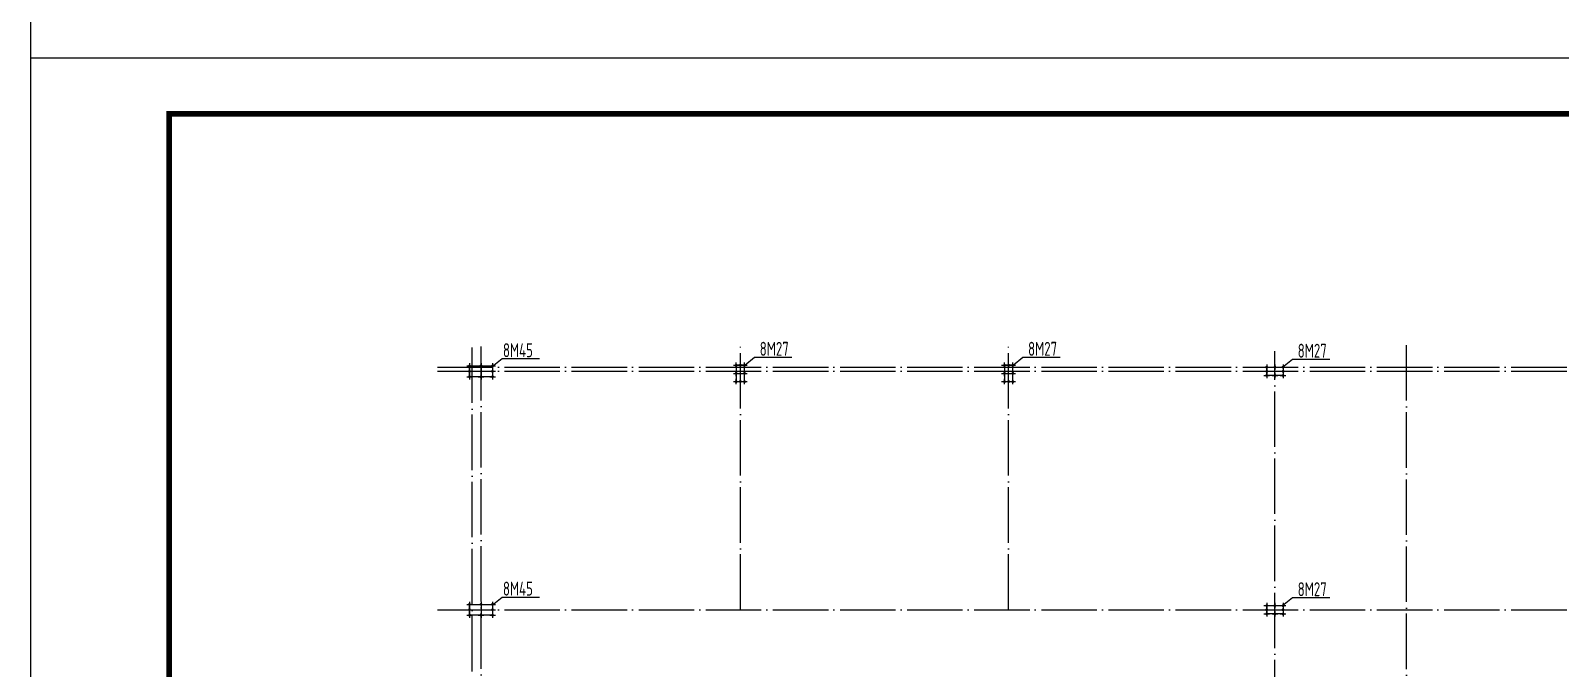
# Model space of a CAD drawing. Extents: x 69728788 to 150676229, y 15322671 to 43663798.
# Drawn here: x 75107584 to 75162744, y 20621299 to 20644303 of the extents above; entities that cross this region are included whole.
import ezdxf

# ---------------------------------------------------------------- set-up
doc = ezdxf.new("R2010")
doc.units = 0
doc.header["$LTSCALE"] = 1000
doc.header["$MEASUREMENT"] = 0
doc.linetypes.add('DOTE', pattern=[2.42, 2, -0.2, 0.02, -0.2])
for name, color, linetype in [('10', 7, 'CONTINUOUS'), ('116', 1, 'CONTINUOUS'), ('DOTE', 251, 'DOTE'), ('PUB_TITLE', 4, 'CONTINUOUS'), ('WALL', 4, 'CONTINUOUS'), ('底线', 250, 'CONTINUOUS')]:
    doc.layers.add(name, color=color, linetype=linetype)
doc.styles.add('TSSD_Rein', font='atssdeng.shx', dxfattribs={"width": 0.7, "bigfont": 'atssdchn.shx'})

msp = doc.modelspace()

# ---------------------------------------------------------------- linework, layer by layer
at = {"layer": '10'}
for p, q in [((75123308.1, 20632208.5), (75123404.1, 20632208.5)), ((75123308.1, 20632208.5), (75123404.1, 20632208.5)), ((75123308.1, 20632208.5), (75123404.1, 20632208.5)), ((75123308.1, 20632208.5), (75123404.1, 20632208.5)), ((75123410.5, 20632303.6), (75123410.5, 20632113.4)), ((75123410.5, 20632303.6), (75123410.5, 20632113.4)), ((75123410.5, 20632303.6), (75123410.5, 20632113.4)), ((75123410.5, 20632303.6), (75123410.5, 20632113.4)), ((75123415.5, 20632208.5), (75123511.5, 20632208.5)), ((75123723.1, 20632208.5), (75123819.1, 20632208.5)), ((75123723.1, 20632208.5), (75123819.1, 20632208.5)), ((75123723.1, 20632208.5), (75123819.1, 20632208.5)), ((75123723.1, 20632208.5), (75123819.1, 20632208.5)), ((75123825.5, 20632303.6), (75123825.5, 20632113.4)), ((75123825.5, 20632303.6), (75123825.5, 20632113.4)), ((75123825.5, 20632303.6), (75123825.5, 20632113.4)), ((75123825.5, 20632303.6), (75123825.5, 20632113.4)), ((75123830.5, 20632208.5), (75123926.5, 20632208.5)), ((75124138.1, 20632208.5), (75124234.1, 20632208.5)), ((75124138.1, 20632208.5), (75124234.1, 20632208.5)), ((75124138.1, 20632208.5), (75124234.1, 20632208.5)), ((75124138.1, 20632208.5), (75124234.1, 20632208.5)), ((75124240.5, 20632303.6), (75124240.5, 20632113.4)), ((75124240.5, 20632303.6), (75124240.5, 20632113.4)), ((75124240.5, 20632303.6), (75124240.5, 20632113.4)), ((75124240.5, 20632303.6), (75124240.5, 20632113.4)), ((75124245.5, 20632208.5), (75124341.5, 20632208.5)), ((75132923.1, 20632233.5), (75133019.1, 20632233.5)), ((75132923.1, 20632233.5), (75133019.1, 20632233.5)), ((75132923.1, 20632233.5), (75133019.1, 20632233.5)), ((75132923.1, 20632233.5), (75133019.1, 20632233.5)), ((75133025.5, 20632138.4), (75133025.5, 20632328.6)), ((75133025.5, 20632138.4), (75133025.5, 20632328.6)), ((75133025.5, 20632138.4), (75133025.5, 20632328.6)), ((75133025.5, 20632138.4), (75133025.5, 20632328.6)), ((75133030.5, 20632233.5), (75133126.5, 20632233.5)), ((75133073.1, 20632233.5), (75133169.1, 20632233.5)), ((75133073.1, 20632233.5), (75133169.1, 20632233.5)), ((75133073.1, 20632233.5), (75133169.1, 20632233.5)), ((75133073.1, 20632233.5), (75133169.1, 20632233.5)), ((75133175.5, 20632138.4), (75133175.5, 20632328.6)), ((75133175.5, 20632138.4), (75133175.5, 20632328.6)), ((75133175.5, 20632138.4), (75133175.5, 20632328.6)), ((75133175.5, 20632138.4), (75133175.5, 20632328.6)), ((75133180.5, 20632233.5), (75133276.5, 20632233.5)), ((75133223.1, 20632233.5), (75133319.1, 20632233.5)), ((75133223.1, 20632233.5), (75133319.1, 20632233.5)), ((75133223.1, 20632233.5), (75133319.1, 20632233.5)), ((75133223.1, 20632233.5), (75133319.1, 20632233.5)), ((75133325.5, 20632138.4), (75133325.5, 20632328.6)), ((75133325.5, 20632138.4), (75133325.5, 20632328.6)), ((75133325.5, 20632138.4), (75133325.5, 20632328.6)), ((75133325.5, 20632138.4), (75133325.5, 20632328.6)), ((75133330.5, 20632233.5), (75133426.5, 20632233.5)), ((75142598.1, 20632233.5), (75142694.1, 20632233.5)), ((75142598.1, 20632233.5), (75142694.1, 20632233.5)), ((75142598.1, 20632233.5), (75142694.1, 20632233.5)), ((75142598.1, 20632233.5), (75142694.1, 20632233.5)), ((75142700.5, 20632138.4), (75142700.5, 20632328.6)), ((75142700.5, 20632138.4), (75142700.5, 20632328.6)), ((75142700.5, 20632138.4), (75142700.5, 20632328.6)), ((75142700.5, 20632138.4), (75142700.5, 20632328.6)), ((75142705.5, 20632233.5), (75142801.5, 20632233.5)), ((75142748.1, 20632233.5), (75142844.1, 20632233.5)), ((75142748.1, 20632233.5), (75142844.1, 20632233.5)), ((75142748.1, 20632233.5), (75142844.1, 20632233.5)), ((75142748.1, 20632233.5), (75142844.1, 20632233.5)), ((75142850.5, 20632138.4), (75142850.5, 20632328.6)), ((75142850.5, 20632138.4), (75142850.5, 20632328.6)), ((75142850.5, 20632138.4), (75142850.5, 20632328.6)), ((75142850.5, 20632138.4), (75142850.5, 20632328.6)), ((75142855.5, 20632233.5), (75142951.5, 20632233.5)), ((75142898.1, 20632233.5), (75142994.1, 20632233.5)), ((75142898.1, 20632233.5), (75142994.1, 20632233.5)), ((75142898.1, 20632233.5), (75142994.1, 20632233.5)), ((75142898.1, 20632233.5), (75142994.1, 20632233.5)), ((75143000.5, 20632138.4), (75143000.5, 20632328.6)), ((75143000.5, 20632138.4), (75143000.5, 20632328.6)), ((75143000.5, 20632138.4), (75143000.5, 20632328.6)), ((75143000.5, 20632138.4), (75143000.5, 20632328.6)), ((75143005.5, 20632233.5), (75143101.5, 20632233.5)), ((75152052.7, 20632163.5), (75152148.7, 20632163.5)), ((75152052.7, 20632163.5), (75152148.7, 20632163.5)), ((75152052.7, 20632163.5), (75152148.7, 20632163.5)), ((75152052.7, 20632163.5), (75152148.7, 20632163.5)), ((75152155.1, 20632258.6), (75152155.1, 20632068.4)), ((75152155.1, 20632258.6), (75152155.1, 20632068.4)), ((75152155.1, 20632258.6), (75152155.1, 20632068.4)), ((75152155.1, 20632258.6), (75152155.1, 20632068.4)), ((75152160.1, 20632163.5), (75152256.1, 20632163.5)), ((75152347.7, 20632163.5), (75152443.7, 20632163.5)), ((75152347.7, 20632163.5), (75152443.7, 20632163.5)), ((75152347.7, 20632163.5), (75152443.7, 20632163.5)), ((75152347.7, 20632163.5), (75152443.7, 20632163.5)), ((75152450.1, 20632258.6), (75152450.1, 20632068.4)), ((75152450.1, 20632258.6), (75152450.1, 20632068.4)), ((75152450.1, 20632258.6), (75152450.1, 20632068.4)), ((75152450.1, 20632258.6), (75152450.1, 20632068.4)), ((75152455.1, 20632163.5), (75152551.1, 20632163.5)), ((75152642.7, 20632163.5), (75152738.7, 20632163.5)), ((75152642.7, 20632163.5), (75152738.7, 20632163.5)), ((75152642.7, 20632163.5), (75152738.7, 20632163.5)), ((75152642.7, 20632163.5), (75152738.7, 20632163.5)), ((75152745.1, 20632258.6), (75152745.1, 20632068.4)), ((75152745.1, 20632258.6), (75152745.1, 20632068.4)), ((75152745.1, 20632258.6), (75152745.1, 20632068.4)), ((75152745.1, 20632258.6), (75152745.1, 20632068.4)), ((75152750.1, 20632163.5), (75152846.1, 20632163.5)), ((75123308.1, 20632013.5), (75123404.1, 20632013.5)), ((75123308.1, 20632013.5), (75123404.1, 20632013.5)), ((75123308.1, 20632013.5), (75123404.1, 20632013.5)), ((75123308.1, 20632013.5), (75123404.1, 20632013.5)), ((75123308.1, 20631818.5), (75123404.1, 20631818.5)), ((75123308.1, 20631818.5), (75123404.1, 20631818.5)), ((75123308.1, 20631818.5), (75123404.1, 20631818.5)), ((75123308.1, 20631818.5), (75123404.1, 20631818.5)), ((75123410.5, 20632108.6), (75123410.5, 20631918.4)), ((75123410.5, 20632108.6), (75123410.5, 20631918.4)), ((75123410.5, 20632108.6), (75123410.5, 20631918.4)), ((75123410.5, 20632108.6), (75123410.5, 20631918.4)), ((75123410.5, 20631913.6), (75123410.5, 20631723.4)), ((75123410.5, 20631913.6), (75123410.5, 20631723.4)), ((75123410.5, 20631913.6), (75123410.5, 20631723.4)), ((75123410.5, 20631913.6), (75123410.5, 20631723.4)), ((75123415.5, 20632013.5), (75123511.5, 20632013.5)), ((75123415.5, 20631818.5), (75123511.5, 20631818.5)), ((75123723.1, 20631818.5), (75123819.1, 20631818.5)), ((75123723.1, 20631818.5), (75123819.1, 20631818.5)), ((75123723.1, 20631818.5), (75123819.1, 20631818.5)), ((75123723.1, 20631818.5), (75123819.1, 20631818.5)), ((75123825.5, 20631913.6), (75123825.5, 20631723.4)), ((75123825.5, 20631913.6), (75123825.5, 20631723.4)), ((75123825.5, 20631913.6), (75123825.5, 20631723.4)), ((75123825.5, 20631913.6), (75123825.5, 20631723.4)), ((75123830.5, 20631818.5), (75123926.5, 20631818.5)), ((75124138.1, 20632013.5), (75124234.1, 20632013.5)), ((75124138.1, 20632013.5), (75124234.1, 20632013.5)), ((75124138.1, 20632013.5), (75124234.1, 20632013.5)), ((75124138.1, 20632013.5), (75124234.1, 20632013.5)), ((75124138.1, 20631818.5), (75124234.1, 20631818.5)), ((75124138.1, 20631818.5), (75124234.1, 20631818.5)), ((75124138.1, 20631818.5), (75124234.1, 20631818.5)), ((75124138.1, 20631818.5), (75124234.1, 20631818.5)), ((75124240.5, 20632108.6), (75124240.5, 20631918.4)), ((75124240.5, 20632108.6), (75124240.5, 20631918.4)), ((75124240.5, 20632108.6), (75124240.5, 20631918.4)), ((75124240.5, 20632108.6), (75124240.5, 20631918.4)), ((75124240.5, 20631913.6), (75124240.5, 20631723.4)), ((75124240.5, 20631913.6), (75124240.5, 20631723.4)), ((75124240.5, 20631913.6), (75124240.5, 20631723.4)), ((75124240.5, 20631913.6), (75124240.5, 20631723.4)), ((75124245.5, 20632013.5), (75124341.5, 20632013.5)), ((75124245.5, 20631818.5), (75124341.5, 20631818.5)), ((75132923.1, 20631938.5), (75133019.1, 20631938.5)), ((75132923.1, 20631938.5), (75133019.1, 20631938.5)), ((75132923.1, 20631938.5), (75133019.1, 20631938.5)), ((75132923.1, 20631938.5), (75133019.1, 20631938.5)), ((75132923.1, 20631643.5), (75133019.1, 20631643.5)), ((75132923.1, 20631643.5), (75133019.1, 20631643.5)), ((75132923.1, 20631643.5), (75133019.1, 20631643.5)), ((75132923.1, 20631643.5), (75133019.1, 20631643.5)), ((75133025.5, 20631843.4), (75133025.5, 20632033.6)), ((75133025.5, 20631843.4), (75133025.5, 20632033.6)), ((75133025.5, 20631843.4), (75133025.5, 20632033.6)), ((75133025.5, 20631843.4), (75133025.5, 20632033.6)), ((75133025.5, 20631548.4), (75133025.5, 20631738.6)), ((75133025.5, 20631548.4), (75133025.5, 20631738.6)), ((75133025.5, 20631548.4), (75133025.5, 20631738.6)), ((75133025.5, 20631548.4), (75133025.5, 20631738.6)), ((75133030.5, 20631938.5), (75133126.5, 20631938.5)), ((75133030.5, 20631643.5), (75133126.5, 20631643.5)), ((75133073.1, 20631643.5), (75133169.1, 20631643.5)), ((75133073.1, 20631643.5), (75133169.1, 20631643.5)), ((75133073.1, 20631643.5), (75133169.1, 20631643.5)), ((75133073.1, 20631643.5), (75133169.1, 20631643.5)), ((75133175.5, 20631548.4), (75133175.5, 20631738.6)), ((75133175.5, 20631548.4), (75133175.5, 20631738.6)), ((75133175.5, 20631548.4), (75133175.5, 20631738.6)), ((75133175.5, 20631548.4), (75133175.5, 20631738.6)), ((75133180.5, 20631643.5), (75133276.5, 20631643.5)), ((75133223.1, 20631938.5), (75133319.1, 20631938.5)), ((75133223.1, 20631938.5), (75133319.1, 20631938.5)), ((75133223.1, 20631938.5), (75133319.1, 20631938.5)), ((75133223.1, 20631938.5), (75133319.1, 20631938.5)), ((75133223.1, 20631643.5), (75133319.1, 20631643.5)), ((75133223.1, 20631643.5), (75133319.1, 20631643.5)), ((75133223.1, 20631643.5), (75133319.1, 20631643.5)), ((75133223.1, 20631643.5), (75133319.1, 20631643.5)), ((75133325.5, 20631843.4), (75133325.5, 20632033.6)), ((75133325.5, 20631843.4), (75133325.5, 20632033.6)), ((75133325.5, 20631843.4), (75133325.5, 20632033.6)), ((75133325.5, 20631843.4), (75133325.5, 20632033.6)), ((75133325.5, 20631548.4), (75133325.5, 20631738.6)), ((75133325.5, 20631548.4), (75133325.5, 20631738.6)), ((75133325.5, 20631548.4), (75133325.5, 20631738.6)), ((75133325.5, 20631548.4), (75133325.5, 20631738.6)), ((75133330.5, 20631938.5), (75133426.5, 20631938.5)), ((75133330.5, 20631643.5), (75133426.5, 20631643.5)), ((75142598.1, 20631938.5), (75142694.1, 20631938.5)), ((75142598.1, 20631938.5), (75142694.1, 20631938.5)), ((75142598.1, 20631938.5), (75142694.1, 20631938.5)), ((75142598.1, 20631938.5), (75142694.1, 20631938.5)), ((75142598.1, 20631643.5), (75142694.1, 20631643.5)), ((75142598.1, 20631643.5), (75142694.1, 20631643.5)), ((75142598.1, 20631643.5), (75142694.1, 20631643.5)), ((75142598.1, 20631643.5), (75142694.1, 20631643.5)), ((75142700.5, 20631843.4), (75142700.5, 20632033.6)), ((75142700.5, 20631843.4), (75142700.5, 20632033.6)), ((75142700.5, 20631843.4), (75142700.5, 20632033.6)), ((75142700.5, 20631843.4), (75142700.5, 20632033.6)), ((75142700.5, 20631548.4), (75142700.5, 20631738.6)), ((75142700.5, 20631548.4), (75142700.5, 20631738.6)), ((75142700.5, 20631548.4), (75142700.5, 20631738.6)), ((75142700.5, 20631548.4), (75142700.5, 20631738.6)), ((75142705.5, 20631938.5), (75142801.5, 20631938.5)), ((75142705.5, 20631643.5), (75142801.5, 20631643.5)), ((75142748.1, 20631643.5), (75142844.1, 20631643.5)), ((75142748.1, 20631643.5), (75142844.1, 20631643.5)), ((75142748.1, 20631643.5), (75142844.1, 20631643.5)), ((75142748.1, 20631643.5), (75142844.1, 20631643.5)), ((75142850.5, 20631548.4), (75142850.5, 20631738.6)), ((75142850.5, 20631548.4), (75142850.5, 20631738.6)), ((75142850.5, 20631548.4), (75142850.5, 20631738.6)), ((75142850.5, 20631548.4), (75142850.5, 20631738.6)), ((75142855.5, 20631643.5), (75142951.5, 20631643.5)), ((75142898.1, 20631938.5), (75142994.1, 20631938.5)), ((75142898.1, 20631938.5), (75142994.1, 20631938.5)), ((75142898.1, 20631938.5), (75142994.1, 20631938.5)), ((75142898.1, 20631938.5), (75142994.1, 20631938.5)), ((75142898.1, 20631643.5), (75142994.1, 20631643.5)), ((75142898.1, 20631643.5), (75142994.1, 20631643.5)), ((75142898.1, 20631643.5), (75142994.1, 20631643.5)), ((75142898.1, 20631643.5), (75142994.1, 20631643.5)), ((75143000.5, 20631843.4), (75143000.5, 20632033.6)), ((75143000.5, 20631843.4), (75143000.5, 20632033.6)), ((75143000.5, 20631843.4), (75143000.5, 20632033.6)), ((75143000.5, 20631843.4), (75143000.5, 20632033.6)), ((75143000.5, 20631548.4), (75143000.5, 20631738.6)), ((75143000.5, 20631548.4), (75143000.5, 20631738.6)), ((75143000.5, 20631548.4), (75143000.5, 20631738.6)), ((75143000.5, 20631548.4), (75143000.5, 20631738.6)), ((75143005.5, 20631938.5), (75143101.5, 20631938.5)), ((75143005.5, 20631643.5), (75143101.5, 20631643.5)), ((75152052.7, 20632013.5), (75152148.7, 20632013.5)), ((75152052.7, 20632013.5), (75152148.7, 20632013.5)), ((75152052.7, 20632013.5), (75152148.7, 20632013.5)), ((75152052.7, 20632013.5), (75152148.7, 20632013.5)), ((75152052.7, 20631863.5), (75152148.7, 20631863.5)), ((75152052.7, 20631863.5), (75152148.7, 20631863.5)), ((75152052.7, 20631863.5), (75152148.7, 20631863.5)), ((75152052.7, 20631863.5), (75152148.7, 20631863.5)), ((75152155.1, 20632108.6), (75152155.1, 20631918.4)), ((75152155.1, 20632108.6), (75152155.1, 20631918.4)), ((75152155.1, 20632108.6), (75152155.1, 20631918.4)), ((75152155.1, 20632108.6), (75152155.1, 20631918.4)), ((75152155.1, 20631958.6), (75152155.1, 20631768.4)), ((75152155.1, 20631958.6), (75152155.1, 20631768.4)), ((75152155.1, 20631958.6), (75152155.1, 20631768.4)), ((75152155.1, 20631958.6), (75152155.1, 20631768.4)), ((75152160.1, 20632013.5), (75152256.1, 20632013.5)), ((75152160.1, 20631863.5), (75152256.1, 20631863.5)), ((75152347.7, 20631863.5), (75152443.7, 20631863.5)), ((75152347.7, 20631863.5), (75152443.7, 20631863.5)), ((75152347.7, 20631863.5), (75152443.7, 20631863.5)), ((75152347.7, 20631863.5), (75152443.7, 20631863.5)), ((75152450.1, 20631958.6), (75152450.1, 20631768.4)), ((75152450.1, 20631958.6), (75152450.1, 20631768.4)), ((75152450.1, 20631958.6), (75152450.1, 20631768.4)), ((75152450.1, 20631958.6), (75152450.1, 20631768.4)), ((75152455.1, 20631863.5), (75152551.1, 20631863.5)), ((75152642.7, 20632013.5), (75152738.7, 20632013.5)), ((75152642.7, 20632013.5), (75152738.7, 20632013.5)), ((75152642.7, 20632013.5), (75152738.7, 20632013.5)), ((75152642.7, 20632013.5), (75152738.7, 20632013.5)), ((75152642.7, 20631863.5), (75152738.7, 20631863.5)), ((75152642.7, 20631863.5), (75152738.7, 20631863.5)), ((75152642.7, 20631863.5), (75152738.7, 20631863.5)), ((75152642.7, 20631863.5), (75152738.7, 20631863.5)), ((75152745.1, 20632108.6), (75152745.1, 20631918.4)), ((75152745.1, 20632108.6), (75152745.1, 20631918.4)), ((75152745.1, 20632108.6), (75152745.1, 20631918.4)), ((75152745.1, 20632108.6), (75152745.1, 20631918.4)), ((75152745.1, 20631958.6), (75152745.1, 20631768.4)), ((75152745.1, 20631958.6), (75152745.1, 20631768.4)), ((75152745.1, 20631958.6), (75152745.1, 20631768.4)), ((75152745.1, 20631958.6), (75152745.1, 20631768.4)), ((75152750.1, 20632013.5), (75152846.1, 20632013.5)), ((75152750.1, 20631863.5), (75152846.1, 20631863.5)), ((75123308.1, 20623608.5), (75123404.1, 20623608.5)), ((75123308.1, 20623608.5), (75123404.1, 20623608.5)), ((75123308.1, 20623608.5), (75123404.1, 20623608.5)), ((75123308.1, 20623608.5), (75123404.1, 20623608.5)), ((75123308.1, 20623413.5), (75123404.1, 20623413.5)), ((75123308.1, 20623413.5), (75123404.1, 20623413.5)), ((75123308.1, 20623413.5), (75123404.1, 20623413.5)), ((75123308.1, 20623413.5), (75123404.1, 20623413.5)), ((75123410.5, 20623703.6), (75123410.5, 20623513.4)), ((75123410.5, 20623703.6), (75123410.5, 20623513.4)), ((75123410.5, 20623703.6), (75123410.5, 20623513.4)), ((75123410.5, 20623703.6), (75123410.5, 20623513.4)), ((75123410.5, 20623508.6), (75123410.5, 20623318.4)), ((75123410.5, 20623508.6), (75123410.5, 20623318.4)), ((75123410.5, 20623508.6), (75123410.5, 20623318.4)), ((75123410.5, 20623508.6), (75123410.5, 20623318.4)), ((75123410.5, 20623313.6), (75123410.5, 20623123.4)), ((75123410.5, 20623313.6), (75123410.5, 20623123.4)), ((75123410.5, 20623313.6), (75123410.5, 20623123.4)), ((75123410.5, 20623313.6), (75123410.5, 20623123.4)), ((75123415.5, 20623608.5), (75123511.5, 20623608.5)), ((75123415.5, 20623413.5), (75123511.5, 20623413.5)), ((75123723.1, 20623608.5), (75123819.1, 20623608.5)), ((75123723.1, 20623608.5), (75123819.1, 20623608.5)), ((75123723.1, 20623608.5), (75123819.1, 20623608.5)), ((75123723.1, 20623608.5), (75123819.1, 20623608.5)), ((75123825.5, 20623703.6), (75123825.5, 20623513.4)), ((75123825.5, 20623703.6), (75123825.5, 20623513.4)), ((75123825.5, 20623703.6), (75123825.5, 20623513.4)), ((75123825.5, 20623703.6), (75123825.5, 20623513.4)), ((75123825.5, 20623313.6), (75123825.5, 20623123.4)), ((75123825.5, 20623313.6), (75123825.5, 20623123.4)), ((75123825.5, 20623313.6), (75123825.5, 20623123.4)), ((75123825.5, 20623313.6), (75123825.5, 20623123.4)), ((75123830.5, 20623608.5), (75123926.5, 20623608.5)), ((75124138.1, 20623608.5), (75124234.1, 20623608.5)), ((75124138.1, 20623608.5), (75124234.1, 20623608.5)), ((75124138.1, 20623608.5), (75124234.1, 20623608.5)), ((75124138.1, 20623608.5), (75124234.1, 20623608.5)), ((75124138.1, 20623413.5), (75124234.1, 20623413.5)), ((75124138.1, 20623413.5), (75124234.1, 20623413.5)), ((75124138.1, 20623413.5), (75124234.1, 20623413.5)), ((75124138.1, 20623413.5), (75124234.1, 20623413.5)), ((75124240.5, 20623703.6), (75124240.5, 20623513.4)), ((75124240.5, 20623703.6), (75124240.5, 20623513.4)), ((75124240.5, 20623703.6), (75124240.5, 20623513.4)), ((75124240.5, 20623703.6), (75124240.5, 20623513.4)), ((75124240.5, 20623508.6), (75124240.5, 20623318.4)), ((75124240.5, 20623508.6), (75124240.5, 20623318.4)), ((75124240.5, 20623508.6), (75124240.5, 20623318.4)), ((75124240.5, 20623508.6), (75124240.5, 20623318.4)), ((75124240.5, 20623313.6), (75124240.5, 20623123.4)), ((75124240.5, 20623313.6), (75124240.5, 20623123.4)), ((75124240.5, 20623313.6), (75124240.5, 20623123.4)), ((75124240.5, 20623313.6), (75124240.5, 20623123.4)), ((75124245.5, 20623608.5), (75124341.5, 20623608.5)), ((75124245.5, 20623413.5), (75124341.5, 20623413.5)), ((75152052.7, 20623563.5), (75152148.7, 20623563.5)), ((75152052.7, 20623563.5), (75152148.7, 20623563.5)), ((75152052.7, 20623563.5), (75152148.7, 20623563.5)), ((75152052.7, 20623563.5), (75152148.7, 20623563.5)), ((75152052.7, 20623413.5), (75152148.7, 20623413.5)), ((75152052.7, 20623413.5), (75152148.7, 20623413.5)), ((75152052.7, 20623413.5), (75152148.7, 20623413.5)), ((75152052.7, 20623413.5), (75152148.7, 20623413.5)), ((75152155.1, 20623658.6), (75152155.1, 20623468.4)), ((75152155.1, 20623658.6), (75152155.1, 20623468.4)), ((75152155.1, 20623658.6), (75152155.1, 20623468.4)), ((75152155.1, 20623658.6), (75152155.1, 20623468.4)), ((75152155.1, 20623508.6), (75152155.1, 20623318.4)), ((75152155.1, 20623508.6), (75152155.1, 20623318.4)), ((75152155.1, 20623508.6), (75152155.1, 20623318.4)), ((75152155.1, 20623508.6), (75152155.1, 20623318.4)), ((75152155.1, 20623358.6), (75152155.1, 20623168.4)), ((75152155.1, 20623358.6), (75152155.1, 20623168.4)), ((75152155.1, 20623358.6), (75152155.1, 20623168.4)), ((75152155.1, 20623358.6), (75152155.1, 20623168.4)), ((75152160.1, 20623563.5), (75152256.1, 20623563.5)), ((75152160.1, 20623413.5), (75152256.1, 20623413.5)), ((75152347.7, 20623563.5), (75152443.7, 20623563.5)), ((75152347.7, 20623563.5), (75152443.7, 20623563.5)), ((75152347.7, 20623563.5), (75152443.7, 20623563.5)), ((75152347.7, 20623563.5), (75152443.7, 20623563.5)), ((75152450.1, 20623658.6), (75152450.1, 20623468.4)), ((75152450.1, 20623658.6), (75152450.1, 20623468.4)), ((75152450.1, 20623658.6), (75152450.1, 20623468.4)), ((75152450.1, 20623658.6), (75152450.1, 20623468.4)), ((75152450.1, 20623358.6), (75152450.1, 20623168.4)), ((75152450.1, 20623358.6), (75152450.1, 20623168.4)), ((75152450.1, 20623358.6), (75152450.1, 20623168.4)), ((75152450.1, 20623358.6), (75152450.1, 20623168.4)), ((75152455.1, 20623563.5), (75152551.1, 20623563.5)), ((75152642.7, 20623563.5), (75152738.7, 20623563.5)), ((75152642.7, 20623563.5), (75152738.7, 20623563.5)), ((75152642.7, 20623563.5), (75152738.7, 20623563.5)), ((75152642.7, 20623563.5), (75152738.7, 20623563.5)), ((75152642.7, 20623413.5), (75152738.7, 20623413.5)), ((75152642.7, 20623413.5), (75152738.7, 20623413.5)), ((75152642.7, 20623413.5), (75152738.7, 20623413.5)), ((75152642.7, 20623413.5), (75152738.7, 20623413.5)), ((75152745.1, 20623658.6), (75152745.1, 20623468.4)), ((75152745.1, 20623658.6), (75152745.1, 20623468.4)), ((75152745.1, 20623658.6), (75152745.1, 20623468.4)), ((75152745.1, 20623658.6), (75152745.1, 20623468.4)), ((75152745.1, 20623508.6), (75152745.1, 20623318.4)), ((75152745.1, 20623508.6), (75152745.1, 20623318.4)), ((75152745.1, 20623508.6), (75152745.1, 20623318.4)), ((75152745.1, 20623508.6), (75152745.1, 20623318.4)), ((75152745.1, 20623358.6), (75152745.1, 20623168.4)), ((75152745.1, 20623358.6), (75152745.1, 20623168.4)), ((75152745.1, 20623358.6), (75152745.1, 20623168.4)), ((75152745.1, 20623358.6), (75152745.1, 20623168.4)), ((75152750.1, 20623563.5), (75152846.1, 20623563.5)), ((75152750.1, 20623413.5), (75152846.1, 20623413.5)), ((75123308.1, 20623218.5), (75123404.1, 20623218.5)), ((75123308.1, 20623218.5), (75123404.1, 20623218.5)), ((75123308.1, 20623218.5), (75123404.1, 20623218.5)), ((75123308.1, 20623218.5), (75123404.1, 20623218.5)), ((75123415.5, 20623218.5), (75123511.5, 20623218.5)), ((75123723.1, 20623218.5), (75123819.1, 20623218.5)), ((75123723.1, 20623218.5), (75123819.1, 20623218.5)), ((75123723.1, 20623218.5), (75123819.1, 20623218.5)), ((75123723.1, 20623218.5), (75123819.1, 20623218.5)), ((75123830.5, 20623218.5), (75123926.5, 20623218.5)), ((75124138.1, 20623218.5), (75124234.1, 20623218.5)), ((75124138.1, 20623218.5), (75124234.1, 20623218.5)), ((75124138.1, 20623218.5), (75124234.1, 20623218.5)), ((75124138.1, 20623218.5), (75124234.1, 20623218.5)), ((75124245.5, 20623218.5), (75124341.5, 20623218.5)), ((75152052.7, 20623263.5), (75152148.7, 20623263.5)), ((75152052.7, 20623263.5), (75152148.7, 20623263.5)), ((75152052.7, 20623263.5), (75152148.7, 20623263.5)), ((75152052.7, 20623263.5), (75152148.7, 20623263.5)), ((75152160.1, 20623263.5), (75152256.1, 20623263.5)), ((75152347.7, 20623263.5), (75152443.7, 20623263.5)), ((75152347.7, 20623263.5), (75152443.7, 20623263.5)), ((75152347.7, 20623263.5), (75152443.7, 20623263.5)), ((75152347.7, 20623263.5), (75152443.7, 20623263.5)), ((75152455.1, 20623263.5), (75152551.1, 20623263.5)), ((75152642.7, 20623263.5), (75152738.7, 20623263.5)), ((75152642.7, 20623263.5), (75152738.7, 20623263.5)), ((75152642.7, 20623263.5), (75152738.7, 20623263.5)), ((75152642.7, 20623263.5), (75152738.7, 20623263.5)), ((75152750.1, 20623263.5), (75152846.1, 20623263.5))]:
    msp.add_line(p, q, dxfattribs=at)
at = {"layer": '10', "const_width": 51.2}
for points in [[(75123410.5, 20632182.9, 1), (75123410.5, 20632234.1, 1), (75123410.5, 20632182.9)], [(75123410.5, 20632182.9, 1), (75123410.5, 20632234.1, 1), (75123410.5, 20632182.9)], [(75123410.5, 20632182.9, 1), (75123410.5, 20632234.1, 1), (75123410.5, 20632182.9)], [(75123410.5, 20632182.9, 1), (75123410.5, 20632234.1, 1), (75123410.5, 20632182.9)], [(75123825.5, 20632182.9, 1), (75123825.5, 20632234.1, 1), (75123825.5, 20632182.9)], [(75123825.5, 20632182.9, 1), (75123825.5, 20632234.1, 1), (75123825.5, 20632182.9)], [(75123825.5, 20632182.9, 1), (75123825.5, 20632234.1, 1), (75123825.5, 20632182.9)], [(75123825.5, 20632182.9, 1), (75123825.5, 20632234.1, 1), (75123825.5, 20632182.9)], [(75124240.5, 20632182.9, 1), (75124240.5, 20632234.1, 1), (75124240.5, 20632182.9)], [(75124240.5, 20632182.9, 1), (75124240.5, 20632234.1, 1), (75124240.5, 20632182.9)], [(75124240.5, 20632182.9, 1), (75124240.5, 20632234.1, 1), (75124240.5, 20632182.9)], [(75124240.5, 20632182.9, 1), (75124240.5, 20632234.1, 1), (75124240.5, 20632182.9)], [(75133025.5, 20632259.1, -1), (75133025.5, 20632207.9, -1), (75133025.5, 20632259.1)], [(75133025.5, 20632259.1, -1), (75133025.5, 20632207.9, -1), (75133025.5, 20632259.1)], [(75133025.5, 20632259.1, -1), (75133025.5, 20632207.9, -1), (75133025.5, 20632259.1)], [(75133025.5, 20632259.1, -1), (75133025.5, 20632207.9, -1), (75133025.5, 20632259.1)], [(75133175.5, 20632259.1, -1), (75133175.5, 20632207.9, -1), (75133175.5, 20632259.1)], [(75133175.5, 20632259.1, -1), (75133175.5, 20632207.9, -1), (75133175.5, 20632259.1)], [(75133175.5, 20632259.1, -1), (75133175.5, 20632207.9, -1), (75133175.5, 20632259.1)], [(75133175.5, 20632259.1, -1), (75133175.5, 20632207.9, -1), (75133175.5, 20632259.1)], [(75133325.5, 20632259.1, -1), (75133325.5, 20632207.9, -1), (75133325.5, 20632259.1)], [(75133325.5, 20632259.1, -1), (75133325.5, 20632207.9, -1), (75133325.5, 20632259.1)], [(75133325.5, 20632259.1, -1), (75133325.5, 20632207.9, -1), (75133325.5, 20632259.1)], [(75133325.5, 20632259.1, -1), (75133325.5, 20632207.9, -1), (75133325.5, 20632259.1)], [(75142700.5, 20632259.1, -1), (75142700.5, 20632207.9, -1), (75142700.5, 20632259.1)], [(75142700.5, 20632259.1, -1), (75142700.5, 20632207.9, -1), (75142700.5, 20632259.1)], [(75142700.5, 20632259.1, -1), (75142700.5, 20632207.9, -1), (75142700.5, 20632259.1)], [(75142700.5, 20632259.1, -1), (75142700.5, 20632207.9, -1), (75142700.5, 20632259.1)], [(75142850.5, 20632259.1, -1), (75142850.5, 20632207.9, -1), (75142850.5, 20632259.1)], [(75142850.5, 20632259.1, -1), (75142850.5, 20632207.9, -1), (75142850.5, 20632259.1)], [(75142850.5, 20632259.1, -1), (75142850.5, 20632207.9, -1), (75142850.5, 20632259.1)], [(75142850.5, 20632259.1, -1), (75142850.5, 20632207.9, -1), (75142850.5, 20632259.1)], [(75143000.5, 20632259.1, -1), (75143000.5, 20632207.9, -1), (75143000.5, 20632259.1)], [(75143000.5, 20632259.1, -1), (75143000.5, 20632207.9, -1), (75143000.5, 20632259.1)], [(75143000.5, 20632259.1, -1), (75143000.5, 20632207.9, -1), (75143000.5, 20632259.1)], [(75143000.5, 20632259.1, -1), (75143000.5, 20632207.9, -1), (75143000.5, 20632259.1)], [(75152155.1, 20632137.9, 1), (75152155.1, 20632189.1, 1), (75152155.1, 20632137.9)], [(75152155.1, 20632137.9, 1), (75152155.1, 20632189.1, 1), (75152155.1, 20632137.9)], [(75152155.1, 20632137.9, 1), (75152155.1, 20632189.1, 1), (75152155.1, 20632137.9)], [(75152155.1, 20632137.9, 1), (75152155.1, 20632189.1, 1), (75152155.1, 20632137.9)], [(75152450.1, 20632137.9, 1), (75152450.1, 20632189.1, 1), (75152450.1, 20632137.9)], [(75152450.1, 20632137.9, 1), (75152450.1, 20632189.1, 1), (75152450.1, 20632137.9)], [(75152450.1, 20632137.9, 1), (75152450.1, 20632189.1, 1), (75152450.1, 20632137.9)], [(75152450.1, 20632137.9, 1), (75152450.1, 20632189.1, 1), (75152450.1, 20632137.9)], [(75152745.1, 20632137.9, 1), (75152745.1, 20632189.1, 1), (75152745.1, 20632137.9)], [(75152745.1, 20632137.9, 1), (75152745.1, 20632189.1, 1), (75152745.1, 20632137.9)], [(75152745.1, 20632137.9, 1), (75152745.1, 20632189.1, 1), (75152745.1, 20632137.9)], [(75152745.1, 20632137.9, 1), (75152745.1, 20632189.1, 1), (75152745.1, 20632137.9)], [(75123410.5, 20631987.9, 1), (75123410.5, 20632039.1, 1), (75123410.5, 20631987.9)], [(75123410.5, 20631987.9, 1), (75123410.5, 20632039.1, 1), (75123410.5, 20631987.9)], [(75123410.5, 20631987.9, 1), (75123410.5, 20632039.1, 1), (75123410.5, 20631987.9)], [(75123410.5, 20631987.9, 1), (75123410.5, 20632039.1, 1), (75123410.5, 20631987.9)], [(75123410.5, 20631792.9, 1), (75123410.5, 20631844.1, 1), (75123410.5, 20631792.9)], [(75123410.5, 20631792.9, 1), (75123410.5, 20631844.1, 1), (75123410.5, 20631792.9)], [(75123410.5, 20631792.9, 1), (75123410.5, 20631844.1, 1), (75123410.5, 20631792.9)], [(75123410.5, 20631792.9, 1), (75123410.5, 20631844.1, 1), (75123410.5, 20631792.9)], [(75123825.5, 20631792.9, 1), (75123825.5, 20631844.1, 1), (75123825.5, 20631792.9)], [(75123825.5, 20631792.9, 1), (75123825.5, 20631844.1, 1), (75123825.5, 20631792.9)], [(75123825.5, 20631792.9, 1), (75123825.5, 20631844.1, 1), (75123825.5, 20631792.9)], [(75123825.5, 20631792.9, 1), (75123825.5, 20631844.1, 1), (75123825.5, 20631792.9)], [(75124240.5, 20631987.9, 1), (75124240.5, 20632039.1, 1), (75124240.5, 20631987.9)], [(75124240.5, 20631987.9, 1), (75124240.5, 20632039.1, 1), (75124240.5, 20631987.9)], [(75124240.5, 20631987.9, 1), (75124240.5, 20632039.1, 1), (75124240.5, 20631987.9)], [(75124240.5, 20631987.9, 1), (75124240.5, 20632039.1, 1), (75124240.5, 20631987.9)], [(75124240.5, 20631792.9, 1), (75124240.5, 20631844.1, 1), (75124240.5, 20631792.9)], [(75124240.5, 20631792.9, 1), (75124240.5, 20631844.1, 1), (75124240.5, 20631792.9)], [(75124240.5, 20631792.9, 1), (75124240.5, 20631844.1, 1), (75124240.5, 20631792.9)], [(75124240.5, 20631792.9, 1), (75124240.5, 20631844.1, 1), (75124240.5, 20631792.9)], [(75133025.5, 20631964.1, -1), (75133025.5, 20631912.9, -1), (75133025.5, 20631964.1)], [(75133025.5, 20631964.1, -1), (75133025.5, 20631912.9, -1), (75133025.5, 20631964.1)], [(75133025.5, 20631964.1, -1), (75133025.5, 20631912.9, -1), (75133025.5, 20631964.1)], [(75133025.5, 20631964.1, -1), (75133025.5, 20631912.9, -1), (75133025.5, 20631964.1)], [(75133025.5, 20631669.1, -1), (75133025.5, 20631617.9, -1), (75133025.5, 20631669.1)], [(75133025.5, 20631669.1, -1), (75133025.5, 20631617.9, -1), (75133025.5, 20631669.1)], [(75133025.5, 20631669.1, -1), (75133025.5, 20631617.9, -1), (75133025.5, 20631669.1)], [(75133025.5, 20631669.1, -1), (75133025.5, 20631617.9, -1), (75133025.5, 20631669.1)], [(75133175.5, 20631669.1, -1), (75133175.5, 20631617.9, -1), (75133175.5, 20631669.1)], [(75133175.5, 20631669.1, -1), (75133175.5, 20631617.9, -1), (75133175.5, 20631669.1)], [(75133175.5, 20631669.1, -1), (75133175.5, 20631617.9, -1), (75133175.5, 20631669.1)], [(75133175.5, 20631669.1, -1), (75133175.5, 20631617.9, -1), (75133175.5, 20631669.1)], [(75133325.5, 20631964.1, -1), (75133325.5, 20631912.9, -1), (75133325.5, 20631964.1)], [(75133325.5, 20631964.1, -1), (75133325.5, 20631912.9, -1), (75133325.5, 20631964.1)], [(75133325.5, 20631964.1, -1), (75133325.5, 20631912.9, -1), (75133325.5, 20631964.1)], [(75133325.5, 20631964.1, -1), (75133325.5, 20631912.9, -1), (75133325.5, 20631964.1)], [(75133325.5, 20631669.1, -1), (75133325.5, 20631617.9, -1), (75133325.5, 20631669.1)], [(75133325.5, 20631669.1, -1), (75133325.5, 20631617.9, -1), (75133325.5, 20631669.1)], [(75133325.5, 20631669.1, -1), (75133325.5, 20631617.9, -1), (75133325.5, 20631669.1)], [(75133325.5, 20631669.1, -1), (75133325.5, 20631617.9, -1), (75133325.5, 20631669.1)], [(75142700.5, 20631964.1, -1), (75142700.5, 20631912.9, -1), (75142700.5, 20631964.1)], [(75142700.5, 20631964.1, -1), (75142700.5, 20631912.9, -1), (75142700.5, 20631964.1)], [(75142700.5, 20631964.1, -1), (75142700.5, 20631912.9, -1), (75142700.5, 20631964.1)], [(75142700.5, 20631964.1, -1), (75142700.5, 20631912.9, -1), (75142700.5, 20631964.1)], [(75142700.5, 20631669.1, -1), (75142700.5, 20631617.9, -1), (75142700.5, 20631669.1)], [(75142700.5, 20631669.1, -1), (75142700.5, 20631617.9, -1), (75142700.5, 20631669.1)], [(75142700.5, 20631669.1, -1), (75142700.5, 20631617.9, -1), (75142700.5, 20631669.1)], [(75142700.5, 20631669.1, -1), (75142700.5, 20631617.9, -1), (75142700.5, 20631669.1)], [(75142850.5, 20631669.1, -1), (75142850.5, 20631617.9, -1), (75142850.5, 20631669.1)], [(75142850.5, 20631669.1, -1), (75142850.5, 20631617.9, -1), (75142850.5, 20631669.1)], [(75142850.5, 20631669.1, -1), (75142850.5, 20631617.9, -1), (75142850.5, 20631669.1)], [(75142850.5, 20631669.1, -1), (75142850.5, 20631617.9, -1), (75142850.5, 20631669.1)], [(75143000.5, 20631964.1, -1), (75143000.5, 20631912.9, -1), (75143000.5, 20631964.1)], [(75143000.5, 20631964.1, -1), (75143000.5, 20631912.9, -1), (75143000.5, 20631964.1)], [(75143000.5, 20631964.1, -1), (75143000.5, 20631912.9, -1), (75143000.5, 20631964.1)], [(75143000.5, 20631964.1, -1), (75143000.5, 20631912.9, -1), (75143000.5, 20631964.1)], [(75143000.5, 20631669.1, -1), (75143000.5, 20631617.9, -1), (75143000.5, 20631669.1)], [(75143000.5, 20631669.1, -1), (75143000.5, 20631617.9, -1), (75143000.5, 20631669.1)], [(75143000.5, 20631669.1, -1), (75143000.5, 20631617.9, -1), (75143000.5, 20631669.1)], [(75143000.5, 20631669.1, -1), (75143000.5, 20631617.9, -1), (75143000.5, 20631669.1)], [(75152155.1, 20631987.9, 1), (75152155.1, 20632039.1, 1), (75152155.1, 20631987.9)], [(75152155.1, 20631987.9, 1), (75152155.1, 20632039.1, 1), (75152155.1, 20631987.9)], [(75152155.1, 20631987.9, 1), (75152155.1, 20632039.1, 1), (75152155.1, 20631987.9)], [(75152155.1, 20631987.9, 1), (75152155.1, 20632039.1, 1), (75152155.1, 20631987.9)], [(75152155.1, 20631837.9, 1), (75152155.1, 20631889.1, 1), (75152155.1, 20631837.9)], [(75152155.1, 20631837.9, 1), (75152155.1, 20631889.1, 1), (75152155.1, 20631837.9)], [(75152155.1, 20631837.9, 1), (75152155.1, 20631889.1, 1), (75152155.1, 20631837.9)], [(75152155.1, 20631837.9, 1), (75152155.1, 20631889.1, 1), (75152155.1, 20631837.9)], [(75152450.1, 20631837.9, 1), (75152450.1, 20631889.1, 1), (75152450.1, 20631837.9)], [(75152450.1, 20631837.9, 1), (75152450.1, 20631889.1, 1), (75152450.1, 20631837.9)], [(75152450.1, 20631837.9, 1), (75152450.1, 20631889.1, 1), (75152450.1, 20631837.9)], [(75152450.1, 20631837.9, 1), (75152450.1, 20631889.1, 1), (75152450.1, 20631837.9)], [(75152745.1, 20631987.9, 1), (75152745.1, 20632039.1, 1), (75152745.1, 20631987.9)], [(75152745.1, 20631987.9, 1), (75152745.1, 20632039.1, 1), (75152745.1, 20631987.9)], [(75152745.1, 20631987.9, 1), (75152745.1, 20632039.1, 1), (75152745.1, 20631987.9)], [(75152745.1, 20631987.9, 1), (75152745.1, 20632039.1, 1), (75152745.1, 20631987.9)], [(75152745.1, 20631837.9, 1), (75152745.1, 20631889.1, 1), (75152745.1, 20631837.9)], [(75152745.1, 20631837.9, 1), (75152745.1, 20631889.1, 1), (75152745.1, 20631837.9)], [(75152745.1, 20631837.9, 1), (75152745.1, 20631889.1, 1), (75152745.1, 20631837.9)], [(75152745.1, 20631837.9, 1), (75152745.1, 20631889.1, 1), (75152745.1, 20631837.9)], [(75123410.5, 20623582.9, 1), (75123410.5, 20623634.1, 1), (75123410.5, 20623582.9)], [(75123410.5, 20623582.9, 1), (75123410.5, 20623634.1, 1), (75123410.5, 20623582.9)], [(75123410.5, 20623582.9, 1), (75123410.5, 20623634.1, 1), (75123410.5, 20623582.9)], [(75123410.5, 20623582.9, 1), (75123410.5, 20623634.1, 1), (75123410.5, 20623582.9)], [(75123410.5, 20623387.9, 1), (75123410.5, 20623439.1, 1), (75123410.5, 20623387.9)], [(75123410.5, 20623387.9, 1), (75123410.5, 20623439.1, 1), (75123410.5, 20623387.9)], [(75123410.5, 20623387.9, 1), (75123410.5, 20623439.1, 1), (75123410.5, 20623387.9)], [(75123410.5, 20623387.9, 1), (75123410.5, 20623439.1, 1), (75123410.5, 20623387.9)], [(75123825.5, 20623582.9, 1), (75123825.5, 20623634.1, 1), (75123825.5, 20623582.9)], [(75123825.5, 20623582.9, 1), (75123825.5, 20623634.1, 1), (75123825.5, 20623582.9)], [(75123825.5, 20623582.9, 1), (75123825.5, 20623634.1, 1), (75123825.5, 20623582.9)], [(75123825.5, 20623582.9, 1), (75123825.5, 20623634.1, 1), (75123825.5, 20623582.9)], [(75124240.5, 20623582.9, 1), (75124240.5, 20623634.1, 1), (75124240.5, 20623582.9)], [(75124240.5, 20623582.9, 1), (75124240.5, 20623634.1, 1), (75124240.5, 20623582.9)], [(75124240.5, 20623582.9, 1), (75124240.5, 20623634.1, 1), (75124240.5, 20623582.9)], [(75124240.5, 20623582.9, 1), (75124240.5, 20623634.1, 1), (75124240.5, 20623582.9)], [(75124240.5, 20623387.9, 1), (75124240.5, 20623439.1, 1), (75124240.5, 20623387.9)], [(75124240.5, 20623387.9, 1), (75124240.5, 20623439.1, 1), (75124240.5, 20623387.9)], [(75124240.5, 20623387.9, 1), (75124240.5, 20623439.1, 1), (75124240.5, 20623387.9)], [(75124240.5, 20623387.9, 1), (75124240.5, 20623439.1, 1), (75124240.5, 20623387.9)], [(75152155.1, 20623537.9, 1), (75152155.1, 20623589.1, 1), (75152155.1, 20623537.9)], [(75152155.1, 20623537.9, 1), (75152155.1, 20623589.1, 1), (75152155.1, 20623537.9)], [(75152155.1, 20623537.9, 1), (75152155.1, 20623589.1, 1), (75152155.1, 20623537.9)], [(75152155.1, 20623537.9, 1), (75152155.1, 20623589.1, 1), (75152155.1, 20623537.9)], [(75152155.1, 20623387.9, 1), (75152155.1, 20623439.1, 1), (75152155.1, 20623387.9)], [(75152155.1, 20623387.9, 1), (75152155.1, 20623439.1, 1), (75152155.1, 20623387.9)], [(75152155.1, 20623387.9, 1), (75152155.1, 20623439.1, 1), (75152155.1, 20623387.9)], [(75152155.1, 20623387.9, 1), (75152155.1, 20623439.1, 1), (75152155.1, 20623387.9)], [(75152155.1, 20623237.9, 1), (75152155.1, 20623289.1, 1), (75152155.1, 20623237.9)], [(75152155.1, 20623237.9, 1), (75152155.1, 20623289.1, 1), (75152155.1, 20623237.9)], [(75152155.1, 20623237.9, 1), (75152155.1, 20623289.1, 1), (75152155.1, 20623237.9)], [(75152155.1, 20623237.9, 1), (75152155.1, 20623289.1, 1), (75152155.1, 20623237.9)], [(75152450.1, 20623537.9, 1), (75152450.1, 20623589.1, 1), (75152450.1, 20623537.9)], [(75152450.1, 20623537.9, 1), (75152450.1, 20623589.1, 1), (75152450.1, 20623537.9)], [(75152450.1, 20623537.9, 1), (75152450.1, 20623589.1, 1), (75152450.1, 20623537.9)], [(75152450.1, 20623537.9, 1), (75152450.1, 20623589.1, 1), (75152450.1, 20623537.9)], [(75152450.1, 20623237.9, 1), (75152450.1, 20623289.1, 1), (75152450.1, 20623237.9)], [(75152450.1, 20623237.9, 1), (75152450.1, 20623289.1, 1), (75152450.1, 20623237.9)], [(75152450.1, 20623237.9, 1), (75152450.1, 20623289.1, 1), (75152450.1, 20623237.9)], [(75152450.1, 20623237.9, 1), (75152450.1, 20623289.1, 1), (75152450.1, 20623237.9)], [(75152745.1, 20623537.9, 1), (75152745.1, 20623589.1, 1), (75152745.1, 20623537.9)], [(75152745.1, 20623537.9, 1), (75152745.1, 20623589.1, 1), (75152745.1, 20623537.9)], [(75152745.1, 20623537.9, 1), (75152745.1, 20623589.1, 1), (75152745.1, 20623537.9)], [(75152745.1, 20623537.9, 1), (75152745.1, 20623589.1, 1), (75152745.1, 20623537.9)], [(75152745.1, 20623387.9, 1), (75152745.1, 20623439.1, 1), (75152745.1, 20623387.9)], [(75152745.1, 20623387.9, 1), (75152745.1, 20623439.1, 1), (75152745.1, 20623387.9)], [(75152745.1, 20623387.9, 1), (75152745.1, 20623439.1, 1), (75152745.1, 20623387.9)], [(75152745.1, 20623387.9, 1), (75152745.1, 20623439.1, 1), (75152745.1, 20623387.9)], [(75152745.1, 20623237.9, 1), (75152745.1, 20623289.1, 1), (75152745.1, 20623237.9)], [(75152745.1, 20623237.9, 1), (75152745.1, 20623289.1, 1), (75152745.1, 20623237.9)], [(75152745.1, 20623237.9, 1), (75152745.1, 20623289.1, 1), (75152745.1, 20623237.9)], [(75152745.1, 20623237.9, 1), (75152745.1, 20623289.1, 1), (75152745.1, 20623237.9)], [(75123410.5, 20623192.9, 1), (75123410.5, 20623244.1, 1), (75123410.5, 20623192.9)], [(75123410.5, 20623192.9, 1), (75123410.5, 20623244.1, 1), (75123410.5, 20623192.9)], [(75123410.5, 20623192.9, 1), (75123410.5, 20623244.1, 1), (75123410.5, 20623192.9)], [(75123410.5, 20623192.9, 1), (75123410.5, 20623244.1, 1), (75123410.5, 20623192.9)], [(75123825.5, 20623192.9, 1), (75123825.5, 20623244.1, 1), (75123825.5, 20623192.9)], [(75123825.5, 20623192.9, 1), (75123825.5, 20623244.1, 1), (75123825.5, 20623192.9)], [(75123825.5, 20623192.9, 1), (75123825.5, 20623244.1, 1), (75123825.5, 20623192.9)], [(75123825.5, 20623192.9, 1), (75123825.5, 20623244.1, 1), (75123825.5, 20623192.9)], [(75124240.5, 20623192.9, 1), (75124240.5, 20623244.1, 1), (75124240.5, 20623192.9)], [(75124240.5, 20623192.9, 1), (75124240.5, 20623244.1, 1), (75124240.5, 20623192.9)], [(75124240.5, 20623192.9, 1), (75124240.5, 20623244.1, 1), (75124240.5, 20623192.9)], [(75124240.5, 20623192.9, 1), (75124240.5, 20623244.1, 1), (75124240.5, 20623192.9)]]:
    msp.add_lwpolyline(points, format="xyb", close=True, dxfattribs=at)
at = {"layer": '116'}
msp.add_line((75107584.3, 20645302.8), (75107584.3, 20643302.8), dxfattribs=at)
at = {"layer": 'DOTE'}
for p, q in [((75123500.5, 20538913.5), (75123500.5, 20632913.5)), ((75123825.5, 20577726.6), (75123825.5, 20632913.5)), ((75133175.5, 20623413.5), (75133175.5, 20632913.5)), ((75142850.5, 20623413.5), (75142850.5, 20632913.5)), ((75152450.1, 20612349.5), (75152450.1, 20632746.5)), ((75157200.1, 20538996.5), (75157200.1, 20632996.5)), ((75122250.5, 20632163.5), (75232250.5, 20632163.5)), ((75122250.5, 20632013.5), (75232250.5, 20632013.5)), ((75122250.5, 20623413.5), (75232250.5, 20623413.5))]:
    msp.add_line(p, q, dxfattribs=at)
at = {"layer": 'PUB_TITLE'}
msp.add_lwpolyline([(75107584.3, 20524502.8), (75275784.3, 20524502.8), (75275784.3, 20643302.8), (75107584.3, 20643302.8)], close=True, dxfattribs=at)
at = {"layer": 'PUB_TITLE', "const_width": 200}
msp.add_lwpolyline([(75112584.3, 20526502.8), (75273784.3, 20526502.8), (75273784.3, 20641302.8), (75112584.3, 20641302.8)], close=True, dxfattribs=at)
at = {"layer": 'WALL'}
for points in [[(75124229.3, 20632183.1), (75124588.3, 20632470.5), (75125934.7, 20632470.5)], [(75133331.9, 20632233.5), (75133690.9, 20632520.9), (75135037.3, 20632520.9)], [(75143006.9, 20632233.5), (75143365.9, 20632520.9), (75144712.3, 20632520.9)], [(75152729.5, 20632163.5), (75153088.5, 20632450.9), (75154434.9, 20632450.9)], [(75124229.3, 20623583.1), (75124588.3, 20623870.5), (75125934.7, 20623870.5)], [(75152729.5, 20623563.5), (75153088.5, 20623850.9), (75154434.9, 20623850.9)]]:
    msp.add_lwpolyline(points, dxfattribs=at)
at = {"layer": '底线'}
for p, q in [((75133175.5, 20631643.5), (75133175.5, 20632233.5)), ((75142850.5, 20631643.5), (75142850.5, 20632233.5)), ((75133025.5, 20631938.5), (75133325.5, 20631938.5)), ((75142700.5, 20631938.5), (75143000.5, 20631938.5))]:
    msp.add_line(p, q, dxfattribs=at)
for points in [[(75123410.5, 20632208.5), (75124240.5, 20632208.5), (75124240.5, 20631818.5), (75123410.5, 20631818.5)], [(75133025.5, 20631643.5), (75133325.5, 20631643.5), (75133325.5, 20632233.5), (75133025.5, 20632233.5)], [(75142700.5, 20631643.5), (75143000.5, 20631643.5), (75143000.5, 20632233.5), (75142700.5, 20632233.5)], [(75152155.1, 20632163.5), (75152745.1, 20632163.5), (75152745.1, 20631863.5), (75152155.1, 20631863.5)], [(75123410.5, 20623608.5), (75124240.5, 20623608.5), (75124240.5, 20623218.5), (75123410.5, 20623218.5)], [(75152155.1, 20623563.5), (75152745.1, 20623563.5), (75152745.1, 20623263.5), (75152155.1, 20623263.5)]]:
    msp.add_lwpolyline(points, close=True, dxfattribs=at)
for points in [[(75123825.5, 20632208.5), (75123825.5, 20631818.5)], [(75152155.1, 20632013.5), (75152745.1, 20632013.5)], [(75123825.5, 20623608.5), (75123825.5, 20623218.5)], [(75152155.1, 20623413.5), (75152745.1, 20623413.5)]]:
    msp.add_lwpolyline(points, dxfattribs=at)

# ---------------------------------------------------------------- texts
at = {"layer": 'WALL', "style": 'TSSD_Rein', "width": 0.7}
for s, p in [('8M45', (75124615.2, 20632523.1)), ('8M27', (75133874.6, 20632573.5)), ('8M27', (75143549.6, 20632573.5)), ('8M27', (75153272.2, 20632503.5)), ('8M45', (75124615.2, 20623923.1)), ('8M27', (75153272.2, 20623903.5))]:
    msp.add_text(s, height=504, dxfattribs=at).set_placement(p)

doc.saveas('drawing.dxf')
